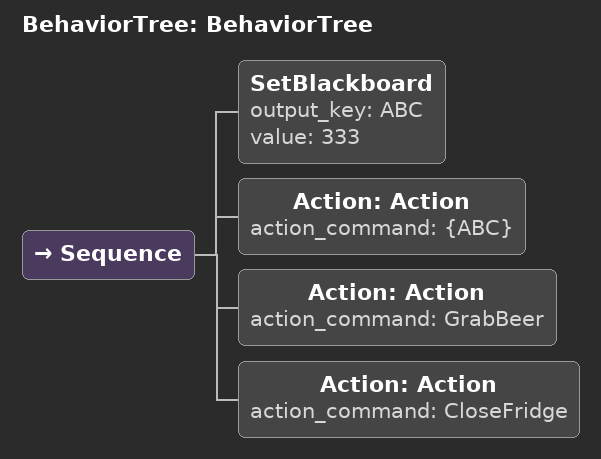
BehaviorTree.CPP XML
<?xml version="1.0"?>
<root main_tree_to_execute="BehaviorTree">
    <BehaviorTree ID="BehaviorTree">
        <Sequence>
            <SetBlackboard output_key="ABC" value="333"/>
            <Action ID="Action" action_command="{ABC}"/>
            <Action ID="Action" action_command="GrabBeer"/>
            <Action ID="Action" action_command="CloseFridge"/>
        </Sequence>
    </BehaviorTree>
</root>
